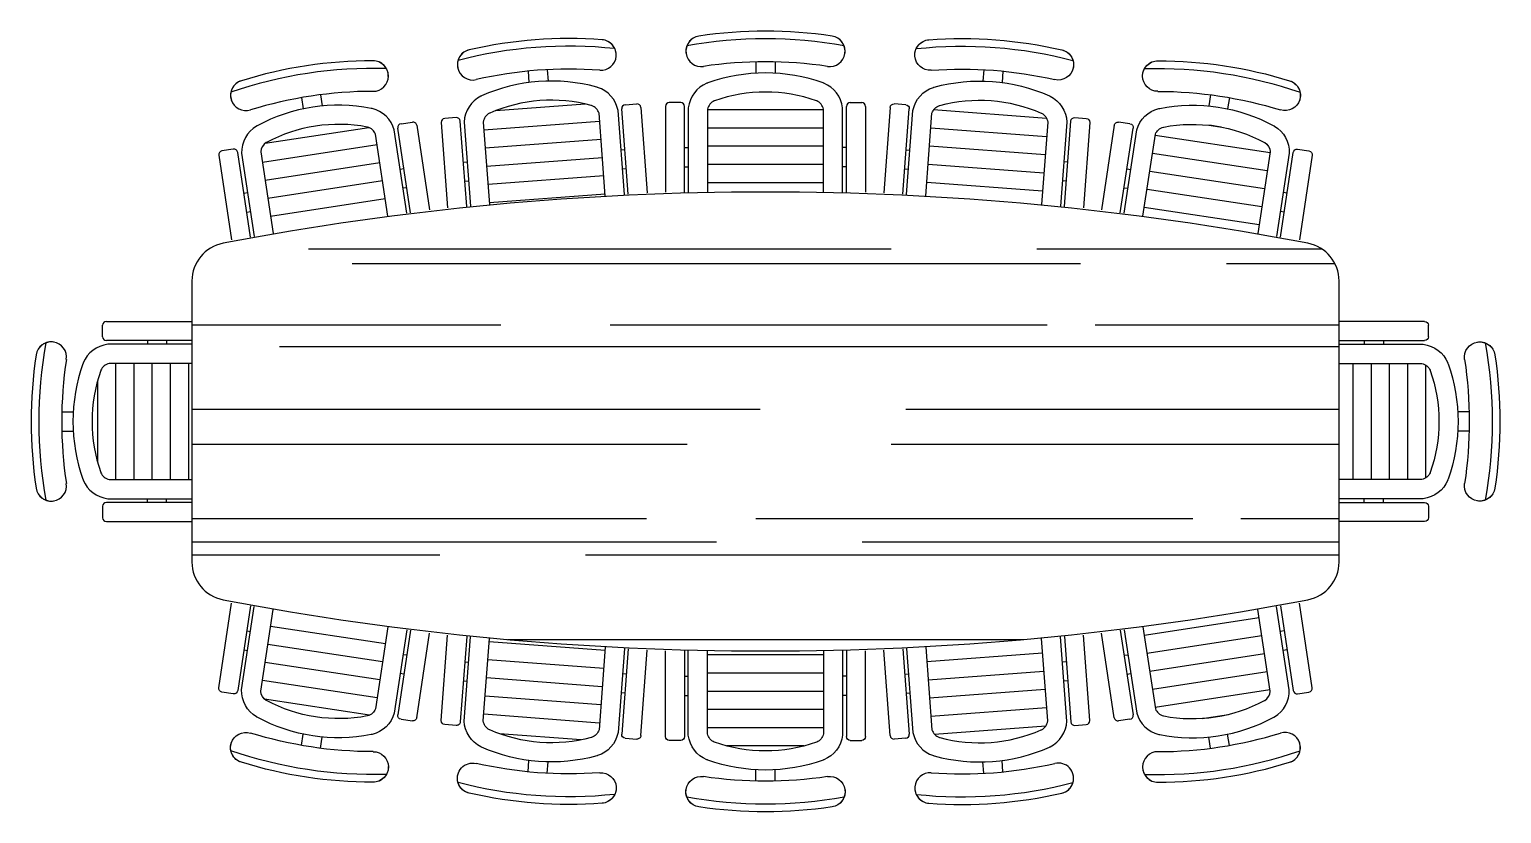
# Model space of a CAD drawing. Header units: millimetres. Extents: x -822.54 to -818.69, y 2621.75 to 2623.8.
import ezdxf

# ---------------------------------------------------------------- set-up
doc = ezdxf.new("R2010")
doc.units = ezdxf.units.MM
doc.header["$LTSCALE"] = 10
doc.layers.add('Móveis_mesas', color=2, linetype='Continuous')

# ---------------------------------------------------------------- blocks, each defined once
blk = doc.blocks.new('cdn_cadeira1')
at = {"layer": 'Móveis_mesas'}
h = blk.add_hatch(dxfattribs=at)
h.set_pattern_fill('ANSI31', color=1, scale=0.015, angle=45, style=0)
h.set_pattern_definition([(90, (762.977624, -2622.524253), (-0.047625, 1e-17), [])])
h.paths.add_polyline_path([(0, 0.1518), (-0.2165, 0.1518, 0.248907), (-0.2382, 0.1339, 0.000595), (-0.2385, 0.1331, 0.171287), (-0.2385, -0.1331, 0.000595), (-0.2382, -0.1339, 0.248908), (-0.2165, -0.1518), (0, -0.1518)])
for p, q in [((-0.2337, 0.2218), (-0.2337, 0.2518)), ((-0.2237, 0.2618), (0, 0.2618)), ((0, 0.2118), (-0.2237, 0.2118)), ((-0.1162, 0.2118), (-0.1162, 0.2018)), ((-0.0662, 0.2118), (-0.0662, 0.2018)), ((-0.3404, 0.025), (-0.3106, 0.025)), ((-0.3404, -0.025), (-0.3106, -0.025)), ((-0.2337, -0.2218), (-0.2337, -0.2518)), ((0, -0.2118), (-0.2237, -0.2118)), ((-0.1162, -0.2118), (-0.1162, -0.2018)), ((-0.0662, -0.2118), (-0.0662, -0.2018)), ((-0.2237, -0.2618), (0, -0.2618))]:
    blk.add_line(p, q, dxfattribs=at)
for points in [[(0, 0.2018), (-0.2204, 0.2018, 0.269881), (-0.2844, 0.153, 0.001393), (-0.2852, 0.151, 0.172737), (-0.2852, -0.151, 0.001393), (-0.2844, -0.153, 0.269881), (-0.2204, -0.2018), (0, -0.2018)], [(0, 0.1518), (-0.2165, 0.1518, 0.248907), (-0.2382, 0.1339, 0.000595), (-0.2385, 0.1331, 0.171287), (-0.2385, -0.1331, 0.000595), (-0.2382, -0.1339, 0.248907), (-0.2165, -0.1518), (0, -0.1518)]]:
    blk.add_lwpolyline(points, format="xyb", dxfattribs=at)
for centre, radius, start, end in [((-0.2237, 0.2518), 0.01, 90, 180), ((-0.3681, 0.1682), 0.04, 79.3709, 171.4074), ((-0.3681, 0.1682), 0.04, 351.4074, 171.4074), ((-0.2237, 0.2218), 0.01, 180, 270), ((0.7449, 0), 1.1656, 171.4074, 188.5926), ((0.7449, 0), 1.0856, 171.4074, 188.5926), ((-0.3681, -0.1682), 0.04, 188.5926, 8.5926), ((-0.3681, -0.1682), 0.04, 188.5926, 280.6291), ((-0.2237, -0.2218), 0.01, 90, 180), ((-0.2237, -0.2518), 0.01, 180, 270)]:
    blk.add_arc(centre, radius, start, end, dxfattribs=at)
at = {"layer": 'Móveis_mesas', "color": 1}
blk.add_arc((0.7449, 0), 1.1456, 169.6595, 190.3405, dxfattribs=at)

msp = doc.modelspace()

# ---------------------------------------------------------------- hatches: boundary and pattern name
at = {"layer": 'Móveis_mesas'}
h = msp.add_hatch(dxfattribs=at)
h.set_pattern_fill('AR-RROOF', color=1, scale=0.015, style=0)
h.set_pattern_definition([(0, (-70.74727, 0), (0.8382, 0.381), [5.715, -0.762, 1.905, -0.381]), (0, (-70.24054, 0.1905), (-0.381, 0.50673), [1.143, -0.12573, 2.286, -0.28575]), (0, (-70.55677, 0.32385), (1.9812, 0.25527), [3.048, -0.5334, 1.524, -0.381])])
h.paths.add_polyline_path([(-822.0355, 2623.2387, 0.360048), (-822.1168, 2623.1404), (-822.1168, 2622.405, 0.360048), (-822.0355, 2622.3067, 0.094481), (-819.198, 2622.3067, 0.360048), (-819.1168, 2622.405), (-819.1168, 2623.1404, 0.360048), (-819.198, 2623.2387, 0.094481)])

# ---------------------------------------------------------------- linework, layer by layer
for p, q in [((-822.1168, 2623.1404), (-822.1168, 2622.405)), ((-819.1168, 2622.405), (-819.1168, 2623.1404))]:
    msp.add_line(p, q, dxfattribs=at)
for centre, radius, start, end in [((-820.6168, 2615.7977), 7.575, 79.20527, 100.79473), ((-822.0168, 2623.1404), 0.1, 100.7947, 180), ((-819.2168, 2623.1404), 0.1, 0, 79.2053), ((-822.0168, 2622.405), 0.1, 180, 259.2053), ((-819.2168, 2622.405), 0.1, 280.7947, 0), ((-820.6168, 2629.7477), 7.575, 259.20527, 280.79473)]:
    msp.add_arc(centre, radius, start, end, dxfattribs=at)

# ---------------------------------------------------------------- block references
for p, rotation in [((-821.1871, 2623.3512), 274.3178921343666), ((-820.6168, 2623.3727), 270), ((-821.7542, 2623.2868), 278.6357842687343), ((-819.4794, 2622.2586), 98.6357842687344), ((-820.0464, 2622.1942), 94.3178921343666)]:
    msp.add_blockref('cdn_cadeira1', p, dxfattribs=dict(at, rotation=rotation))
at = {"layer": 'Móveis_mesas', "xscale": -1}
for p, rotation in [((-820.0464, 2623.3512), 85.6821078656334), ((-819.4794, 2623.2868), 81.36421573126566), ((-821.7542, 2622.2586), 261.3642157312657), ((-821.1871, 2622.1942), 265.6821078656334), ((-820.6168, 2622.1727), 270)]:
    msp.add_blockref('cdn_cadeira1', p, dxfattribs=dict(at, rotation=rotation))
at = {"layer": 'Móveis_mesas'}
msp.add_blockref('cdn_cadeira1', (-822.1168, 2622.7727), dxfattribs=at)
at = {"layer": 'Móveis_mesas', "xscale": -1}
msp.add_blockref('cdn_cadeira1', (-819.1168, 2622.7727), dxfattribs=at)

doc.saveas('drawing.dxf')
